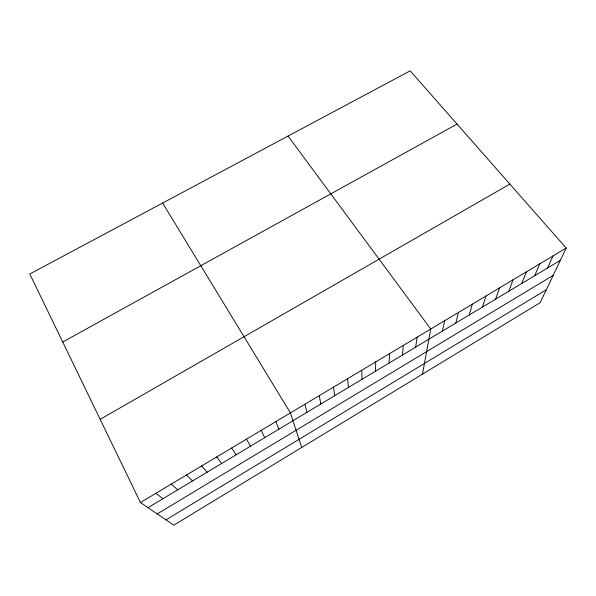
<?xml version="1.0" encoding="UTF-8"?>
<svg xmlns="http://www.w3.org/2000/svg" width="596" height="596" viewBox="0 0 596 596"><rect width="100%" height="100%" fill="white"/><g stroke="black" fill="none" stroke-linecap="round" stroke-linejoin="round"><path stroke-width="0.89" d="M375.54 371.189L375.704 361.914M389.002 363.113L389.598 353.607M402.375 355.089L403.403 345.352M415.673 347.11L417.118 337.157M422.49 374.139L430.744 329.014L288.054 136.059M442.403 331.078L444.69 320.678M455.843 323.017L458.548 312.393M469.194 315.008L472.315 304.169M482.462 307.044L485.986 295.988M495.648 299.14L499.575 287.868M508.753 291.28L513.074 279.8M521.768 283.465L526.484 271.783M534.709 275.71L539.805 263.819M547.568 267.991L553.043 255.907M566.2 248.048L540.132 302.701L173.794 525.15L140.433 502.54L29.8 273.981L410.167 70.849L566.2 248.048L140.433 502.54M165.971 519.846L546.308 289.753M157.232 513.931L553.163 275.389M148.009 507.673L560.344 260.333M100.158 419.338L509.878 184.089M62.729 342.015L457.043 124.087M155.891 493.302L162.939 498.718M171.246 484.123L177.764 489.83M186.496 475.005L192.493 480.987M201.642 465.953L207.132 472.211M216.683 456.961L221.667 463.487M231.628 448.028L236.113 454.822M162.633 203.042L290.408 412.894L301.688 447.492M246.468 439.155L250.462 446.218M261.212 430.342L264.721 437.665M275.859 421.588L278.883 429.165M304.861 404.259L306.94 412.335M319.218 395.677L320.842 403.999M333.477 387.154L334.647 395.722M347.647 378.683L348.362 387.489M361.72 370.272L361.995 379.309"/></g></svg>
